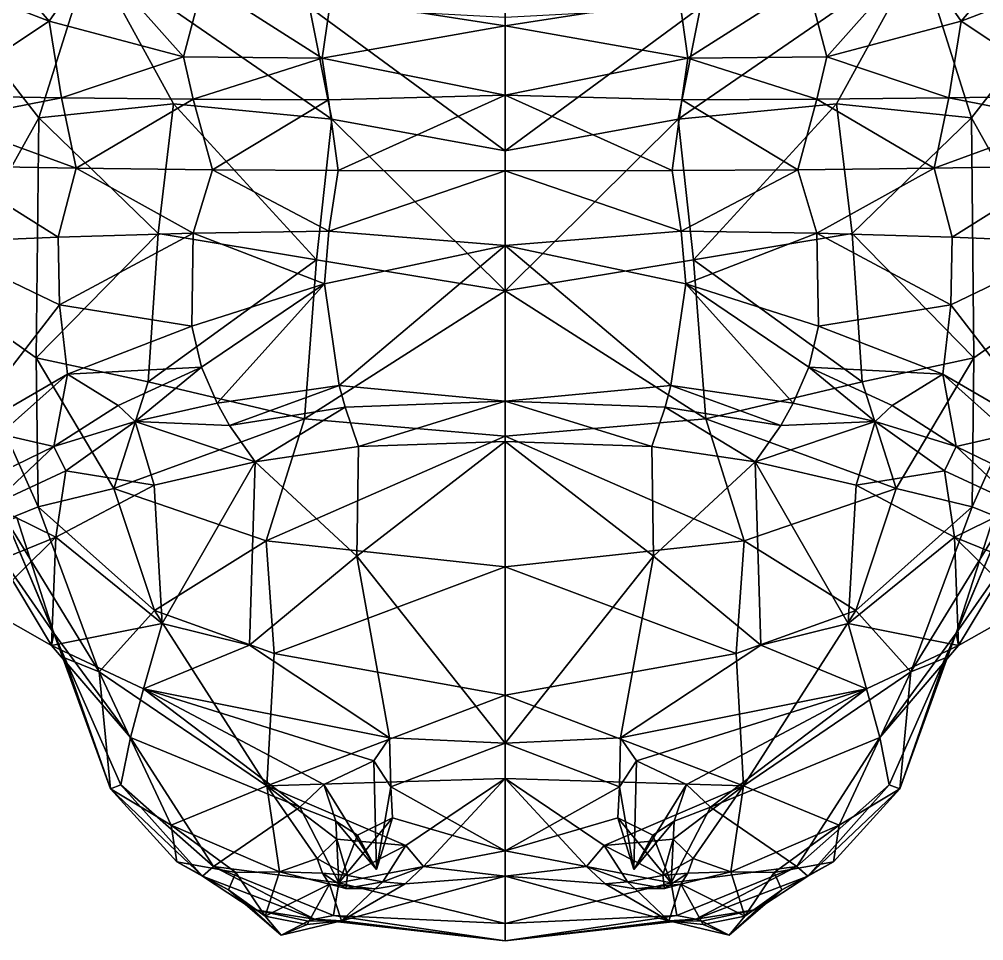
# Model space of a CAD drawing. Extents: x -0.031 to 0.031, y -0.0305 to 0.0341.
# Drawn here: x -0.000873 to 0.00086, y 0.000016 to 0.001673 of the extents above; entities that cross this region are included whole.
import ezdxf

# ---------------------------------------------------------------- set-up
doc = ezdxf.new("R2010")
doc.units = 0
doc.layers.add('CELSPDER$LWO', color=1, linetype='CONTINUOUS')

msp = doc.modelspace()

# ---------------------------------------------------------------- linework, layer by layer
at = {"layer": 'CELSPDER$LWO'}
for points in [[(-0.0003132, 0.0017107, 0.0088299), (0, 0.0018764, 0.0089134), (0, 0.0016616, 0.0088446)], [(0, 0.0018764, 0.0089134), (0.0003132, 0.0017107, 0.0088299), (0, 0.0016616, 0.0088446)], [(-0.0008192, 0.0016699, 0.0089541), (-0.0010428, 0.0017562, 0.0089907), (-0.0009388, 0.00181, 0.0087896)], [(-0.0009388, 0.00181, 0.0087896), (-0.0007384, 0.0017869, 0.0087965), (-0.0008192, 0.0016699, 0.0089541)], [(0.0007384, 0.0017869, 0.0087965), (0.0009388, 0.00181, 0.0087896), (0.0008192, 0.0016699, 0.0089541)], [(0.0010428, 0.0017562, 0.0089907), (0.0008192, 0.0016699, 0.0089541), (0.0009388, 0.00181, 0.0087896)], [(-0.0008378, 0.0014962, 0.0100634), (-0.0007443, 0.0017929, 0.0101398), (-0.0009844, 0.0016843, 0.0099432)], [(-0.0008378, 0.0014962, 0.0100634), (-0.0005956, 0.0015214, 0.0101616), (-0.0007443, 0.0017929, 0.0101398)], [(-0.0008192, 0.0016699, 0.0089541), (-0.0007384, 0.0017869, 0.0087965), (-0.0005781, 0.0016057, 0.0089268)], [(-0.0003513, 0.001695, 0.0102506), (-0.0007443, 0.0017929, 0.0101398), (-0.0003111, 0.0014939, 0.0102692)], [(-0.0005956, 0.0015214, 0.0101616), (-0.0003111, 0.0014939, 0.0102692), (-0.0007443, 0.0017929, 0.0101398)], [(-0.0007384, 0.0017869, 0.0087965), (-0.0005426, 0.0017398, 0.0088177), (-0.0005781, 0.0016057, 0.0089268)], [(0.0007443, 0.0017929, 0.0101398), (0.0003513, 0.001695, 0.0102506), (0.0003111, 0.0014939, 0.0102692)], [(0.0003111, 0.0014939, 0.0102692), (0.0005956, 0.0015214, 0.0101616), (0.0007443, 0.0017929, 0.0101398)], [(0.0005426, 0.0017398, 0.0088177), (0.0007384, 0.0017869, 0.0087965), (0.0005781, 0.0016057, 0.0089268)], [(0.0007384, 0.0017869, 0.0087965), (0.0008192, 0.0016699, 0.0089541), (0.0005781, 0.0016057, 0.0089268)], [(0.0005956, 0.0015214, 0.0101616), (0.0008378, 0.0014962, 0.0100634), (0.0007443, 0.0017929, 0.0101398)], [(0.0007443, 0.0017929, 0.0101398), (0.0008378, 0.0014962, 0.0100634), (0.0009844, 0.0016843, 0.0099432)], [(-0.0008192, 0.0016699, 0.0089541), (-0.0010218, 0.0015355, 0.0089906), (-0.0010428, 0.0017562, 0.0089907)], [(0.0010218, 0.0015355, 0.0089906), (0.0008192, 0.0016699, 0.0089541), (0.0010428, 0.0017562, 0.0089907)], [(-0.0003285, 0.0016033, 0.0088952), (-0.0005781, 0.0016057, 0.0089268), (-0.0005426, 0.0017398, 0.0088177)], [(-0.0005426, 0.0017398, 0.0088177), (-0.0003132, 0.0017107, 0.0088299), (-0.0003285, 0.0016033, 0.0088952)], [(0.0003132, 0.0017107, 0.0088299), (0.0005426, 0.0017398, 0.0088177), (0.0003285, 0.0016033, 0.0088952)], [(0.0005781, 0.0016057, 0.0089268), (0.0003285, 0.0016033, 0.0088952), (0.0005426, 0.0017398, 0.0088177)], [(-0.0003285, 0.0016033, 0.0088952), (-0.0003132, 0.0017107, 0.0088299), (0, 0.0016616, 0.0088446)], [(0.0003132, 0.0017107, 0.0088299), (0.0003285, 0.0016033, 0.0088952), (0, 0.0016616, 0.0088446)], [(-0.0009844, 0.0016843, 0.0099432), (-0.0010122, 0.0011836, 0.0098565), (-0.0008378, 0.0014962, 0.0100634)], [(0, 0.0016766, 0.010345), (-0.0003513, 0.001695, 0.0102506), (0, 0.0014365, 0.0103796)], [(-0.0003111, 0.0014939, 0.0102692), (0, 0.0014365, 0.0103796), (-0.0003513, 0.001695, 0.0102506)], [(0.0003513, 0.001695, 0.0102506), (0, 0.0016766, 0.010345), (0, 0.0014365, 0.0103796)], [(0, 0.0014365, 0.0103796), (0.0003111, 0.0014939, 0.0102692), (0.0003513, 0.001695, 0.0102506)], [(0.0010122, 0.0011836, 0.0098565), (0.0009844, 0.0016843, 0.0099432), (0.0008378, 0.0014962, 0.0100634)], [(-0.0007971, 0.001532, 0.008954), (-0.0010218, 0.0015355, 0.0089906), (-0.0008192, 0.0016699, 0.0089541)], [(-0.0005781, 0.0016057, 0.0089268), (-0.0007971, 0.001532, 0.008954), (-0.0008192, 0.0016699, 0.0089541)], [(0.0007971, 0.001532, 0.008954), (0.0005781, 0.0016057, 0.0089268), (0.0008192, 0.0016699, 0.0089541)], [(0.0010218, 0.0015355, 0.0089906), (0.0007971, 0.001532, 0.008954), (0.0008192, 0.0016699, 0.0089541)], [(0, 0.0015367, 0.0089114), (-0.0003285, 0.0016033, 0.0088952), (0, 0.0016616, 0.0088446)], [(0.0003285, 0.0016033, 0.0088952), (0, 0.0015367, 0.0089114), (0, 0.0016616, 0.0088446)], [(-0.0007971, 0.001532, 0.008954), (-0.0005781, 0.0016057, 0.0089268), (-0.0005603, 0.0015294, 0.0089268)], [(-0.0005603, 0.0015294, 0.0089268), (-0.0005781, 0.0016057, 0.0089268), (-0.0003285, 0.0016033, 0.0088952)], [(-0.0003173, 0.0015282, 0.0089133), (-0.0005603, 0.0015294, 0.0089268), (-0.0003285, 0.0016033, 0.0088952)], [(-0.0003173, 0.0015282, 0.0089133), (-0.0003285, 0.0016033, 0.0088952), (0, 0.0015367, 0.0089114)], [(0.0003285, 0.0016033, 0.0088952), (0.0003173, 0.0015282, 0.0089133), (0, 0.0015367, 0.0089114)], [(0.0005603, 0.0015294, 0.0089268), (0.0003173, 0.0015282, 0.0089133), (0.0003285, 0.0016033, 0.0088952)], [(0.0005781, 0.0016057, 0.0089268), (0.0005603, 0.0015294, 0.0089268), (0.0003285, 0.0016033, 0.0088952)], [(0.0005781, 0.0016057, 0.0089268), (0.0007971, 0.001532, 0.008954), (0.0005603, 0.0015294, 0.0089268)], [(-0.0010218, 0.0015355, 0.0089906), (-0.0007971, 0.001532, 0.008954), (-0.0010053, 0.0014911, 0.0088375)], [(-0.000771, 0.0014057, 0.0087803), (-0.0010053, 0.0014911, 0.0088375), (-0.0007971, 0.001532, 0.008954)], [(-0.0005603, 0.0015294, 0.0089268), (-0.000771, 0.0014057, 0.0087803), (-0.0007971, 0.001532, 0.008954)], [(-0.0005259, 0.0014027, 0.0088036), (-0.000771, 0.0014057, 0.0087803), (-0.0005603, 0.0015294, 0.0089268)], [(-0.0005259, 0.0014027, 0.0088036), (-0.0005603, 0.0015294, 0.0089268), (-0.0003173, 0.0015282, 0.0089133)], [(-0.0002999, 0.0014014, 0.0088142), (-0.0005259, 0.0014027, 0.0088036), (-0.0003173, 0.0015282, 0.0089133)], [(-0.0003173, 0.0015282, 0.0089133), (0, 0.0015367, 0.0089114), (-0.0002999, 0.0014014, 0.0088142)], [(-0.0002999, 0.0014014, 0.0088142), (0, 0.0015367, 0.0089114), (0, 0.0014009, 0.0088177)], [(0, 0.0015367, 0.0089114), (0.0002999, 0.0014014, 0.0088142), (0, 0.0014009, 0.0088177)], [(0, 0.0015367, 0.0089114), (0.0003173, 0.0015282, 0.0089133), (0.0002999, 0.0014014, 0.0088142)], [(0.0005259, 0.0014027, 0.0088036), (0.0002999, 0.0014014, 0.0088142), (0.0003173, 0.0015282, 0.0089133)], [(0.0005603, 0.0015294, 0.0089268), (0.0005259, 0.0014027, 0.0088036), (0.0003173, 0.0015282, 0.0089133)], [(0.000771, 0.0014057, 0.0087803), (0.0005259, 0.0014027, 0.0088036), (0.0005603, 0.0015294, 0.0089268)], [(0.000771, 0.0014057, 0.0087803), (0.0005603, 0.0015294, 0.0089268), (0.0007971, 0.001532, 0.008954)], [(0.0010053, 0.0014911, 0.0088375), (0.000771, 0.0014057, 0.0087803), (0.0007971, 0.001532, 0.008954)], [(0.0007971, 0.001532, 0.008954), (0.0010218, 0.0015355, 0.0089906), (0.0010053, 0.0014911, 0.0088375)], [(-0.0008378, 0.0014962, 0.0100634), (-0.0006235, 0.0012882, 0.0101726), (-0.0005956, 0.0015214, 0.0101616)], [(-0.0006235, 0.0012882, 0.0101726), (-0.0003387, 0.0012408, 0.0102884), (-0.0005956, 0.0015214, 0.0101616)], [(-0.0003111, 0.0014939, 0.0102692), (-0.0005956, 0.0015214, 0.0101616), (-0.0003387, 0.0012408, 0.0102884)], [(0.0005956, 0.0015214, 0.0101616), (0.0003111, 0.0014939, 0.0102692), (0.0003387, 0.0012408, 0.0102884)], [(0.0003387, 0.0012408, 0.0102884), (0.0006235, 0.0012882, 0.0101726), (0.0005956, 0.0015214, 0.0101616)], [(0.0006235, 0.0012882, 0.0101726), (0.0008378, 0.0014962, 0.0100634), (0.0005956, 0.0015214, 0.0101616)], [(-0.0010122, 0.0011836, 0.0098565), (-0.0008424, 0.0010646, 0.0100691), (-0.0008378, 0.0014962, 0.0100634)], [(-0.0010053, 0.0014911, 0.0088375), (-0.000771, 0.0014057, 0.0087803), (-0.0010072, 0.0014097, 0.0087487)], [(-0.0008378, 0.0014962, 0.0100634), (-0.0008424, 0.0010646, 0.0100691), (-0.0006235, 0.0012882, 0.0101726)], [(-0.0003387, 0.0012408, 0.0102884), (0, 0.001185, 0.010387), (-0.0003111, 0.0014939, 0.0102692)], [(0, 0.0014365, 0.0103796), (-0.0003111, 0.0014939, 0.0102692), (0, 0.001185, 0.010387)], [(0.0003111, 0.0014939, 0.0102692), (0, 0.0014365, 0.0103796), (0, 0.001185, 0.010387)], [(0, 0.001185, 0.010387), (0.0003387, 0.0012408, 0.0102884), (0.0003111, 0.0014939, 0.0102692)], [(0.0008424, 0.0010646, 0.0100691), (0.0008378, 0.0014962, 0.0100634), (0.0006235, 0.0012882, 0.0101726)], [(0.000771, 0.0014057, 0.0087803), (0.0010053, 0.0014911, 0.0088375), (0.0010072, 0.0014097, 0.0087487)], [(0.0008424, 0.0010646, 0.0100691), (0.0010122, 0.0011836, 0.0098565), (0.0008378, 0.0014962, 0.0100634)], [(-0.000803, 0.0012814, 0.008954), (-0.0010339, 0.0012716, 0.0089906), (-0.0010072, 0.0014097, 0.0087487)], [(-0.000771, 0.0014057, 0.0087803), (-0.000803, 0.0012814, 0.008954), (-0.0010072, 0.0014097, 0.0087487)], [(-0.0005603, 0.0012887, 0.0089268), (-0.000803, 0.0012814, 0.008954), (-0.000771, 0.0014057, 0.0087803)], [(-0.0005259, 0.0014027, 0.0088036), (-0.0005603, 0.0012887, 0.0089268), (-0.000771, 0.0014057, 0.0087803)], [(0.0005603, 0.0012887, 0.0089268), (0.0005259, 0.0014027, 0.0088036), (0.000771, 0.0014057, 0.0087803)], [(0.000803, 0.0012814, 0.008954), (0.0005603, 0.0012887, 0.0089268), (0.000771, 0.0014057, 0.0087803)], [(0.000803, 0.0012814, 0.008954), (0.000771, 0.0014057, 0.0087803), (0.0010072, 0.0014097, 0.0087487)], [(0.0010339, 0.0012716, 0.0089906), (0.000803, 0.0012814, 0.008954), (0.0010072, 0.0014097, 0.0087487)], [(-0.0003166, 0.0012922, 0.0089136), (-0.0005603, 0.0012887, 0.0089268), (-0.0005259, 0.0014027, 0.0088036)], [(-0.0002999, 0.0014014, 0.0088142), (-0.0003166, 0.0012922, 0.0089136), (-0.0005259, 0.0014027, 0.0088036)], [(0, 0.0014009, 0.0088177), (-0.0003166, 0.0012922, 0.0089136), (-0.0002999, 0.0014014, 0.0088142)], [(0, 0.0012663, 0.0089171), (-0.0003166, 0.0012922, 0.0089136), (0, 0.0014009, 0.0088177)], [(0.0003166, 0.0012922, 0.0089136), (0, 0.0014009, 0.0088177), (0.0002999, 0.0014014, 0.0088142)], [(0.0003166, 0.0012922, 0.0089136), (0, 0.0012663, 0.0089171), (0, 0.0014009, 0.0088177)], [(0.0003166, 0.0012922, 0.0089136), (0.0002999, 0.0014014, 0.0088142), (0.0005259, 0.0014027, 0.0088036)], [(0.0005603, 0.0012887, 0.0089268), (0.0003166, 0.0012922, 0.0089136), (0.0005259, 0.0014027, 0.0088036)], [(-0.0008424, 0.0010646, 0.0100691), (-0.0006414, 0.0010213, 0.010194), (-0.0006235, 0.0012882, 0.0101726)], [(-0.0005603, 0.0012887, 0.0089268), (-0.0008007, 0.0011596, 0.0089699), (-0.000803, 0.0012814, 0.008954)], [(-0.0005632, 0.0011217, 0.0089268), (-0.0008007, 0.0011596, 0.0089699), (-0.0005603, 0.0012887, 0.0089268)], [(-0.0006235, 0.0012882, 0.0101726), (-0.0006414, 0.0010213, 0.010194), (-0.0003387, 0.0012408, 0.0102884)], [(-0.0003248, 0.0011975, 0.0089216), (-0.0005632, 0.0011217, 0.0089268), (-0.0005603, 0.0012887, 0.0089268)], [(-0.0003248, 0.0011975, 0.0089216), (-0.0005603, 0.0012887, 0.0089268), (-0.0003166, 0.0012922, 0.0089136)], [(0, 0.0012663, 0.0089171), (-0.0003248, 0.0011975, 0.0089216), (-0.0003166, 0.0012922, 0.0089136)], [(0.0003248, 0.0011975, 0.0089216), (0, 0.0012663, 0.0089171), (0.0003166, 0.0012922, 0.0089136)], [(0.0005603, 0.0012887, 0.0089268), (0.0003248, 0.0011975, 0.0089216), (0.0003166, 0.0012922, 0.0089136)], [(0.0005632, 0.0011217, 0.0089268), (0.0003248, 0.0011975, 0.0089216), (0.0005603, 0.0012887, 0.0089268)], [(0.0006414, 0.0010213, 0.010194), (0.0006235, 0.0012882, 0.0101726), (0.0003387, 0.0012408, 0.0102884)], [(0.0008007, 0.0011596, 0.0089699), (0.0005603, 0.0012887, 0.0089268), (0.000803, 0.0012814, 0.008954)], [(0.0008007, 0.0011596, 0.0089699), (0.0005632, 0.0011217, 0.0089268), (0.0005603, 0.0012887, 0.0089268)], [(0.0006414, 0.0010213, 0.010194), (0.0008424, 0.0010646, 0.0100691), (0.0006235, 0.0012882, 0.0101726)], [(-0.000803, 0.0012814, 0.008954), (-0.0008007, 0.0011596, 0.0089699), (-0.0010339, 0.0012716, 0.0089906)], [(-0.0010339, 0.0012716, 0.0089906), (-0.0008007, 0.0011596, 0.0089699), (-0.0009868, 0.0009189, 0.0089908)], [(-0.000298, 0.0010145, 0.0088317), (-0.0003248, 0.0011975, 0.0089216), (0, 0.0012663, 0.0089171)], [(0, 0.0009866, 0.008848), (-0.000298, 0.0010145, 0.0088317), (0, 0.0012663, 0.0089171)], [(0.000298, 0.0010145, 0.0088317), (0, 0.0009866, 0.008848), (0, 0.0012663, 0.0089171)], [(0.0003248, 0.0011975, 0.0089216), (0.000298, 0.0010145, 0.0088317), (0, 0.0012663, 0.0089171)], [(0.0008007, 0.0011596, 0.0089699), (0.000803, 0.0012814, 0.008954), (0.0010339, 0.0012716, 0.0089906)], [(0.0008007, 0.0011596, 0.0089699), (0.0010339, 0.0012716, 0.0089906), (0.0009868, 0.0009189, 0.0089908)], [(-0.0006414, 0.0010213, 0.010194), (-0.0003605, 0.0009548, 0.0102891), (-0.0003387, 0.0012408, 0.0102884)], [(-0.0003387, 0.0012408, 0.0102884), (-0.0003605, 0.0009548, 0.0102891), (0, 0.001185, 0.010387)], [(0.0003605, 0.0009548, 0.0102891), (0.0003387, 0.0012408, 0.0102884), (0, 0.001185, 0.010387)], [(0.0003605, 0.0009548, 0.0102891), (0.0006414, 0.0010213, 0.010194), (0.0003387, 0.0012408, 0.0102884)], [(-0.0005457, 0.0010476, 0.0088638), (-0.0005632, 0.0011217, 0.0089268), (-0.0003248, 0.0011975, 0.0089216)], [(-0.0005173, 0.000983, 0.0088177), (-0.0005457, 0.0010476, 0.0088638), (-0.0003248, 0.0011975, 0.0089216)], [(-0.000298, 0.0010145, 0.0088317), (-0.0005173, 0.000983, 0.0088177), (-0.0003248, 0.0011975, 0.0089216)], [(0.0005173, 0.000983, 0.0088177), (0.000298, 0.0010145, 0.0088317), (0.0003248, 0.0011975, 0.0089216)], [(0.0005457, 0.0010476, 0.0088638), (0.0005173, 0.000983, 0.0088177), (0.0003248, 0.0011975, 0.0089216)], [(0.0005632, 0.0011217, 0.0089268), (0.0005457, 0.0010476, 0.0088638), (0.0003248, 0.0011975, 0.0089216)], [(-0.0008424, 0.0010646, 0.0100691), (-0.0010122, 0.0011836, 0.0098565), (-0.000839, 0.0007967, 0.0099451)], [(-0.0010122, 0.0011836, 0.0098565), (-0.0008967, 0.000773, 0.0097004), (-0.000839, 0.0007967, 0.0099451)], [(-0.0003605, 0.0009548, 0.0102891), (0, 0.0009238, 0.0103455), (0, 0.001185, 0.010387)], [(0, 0.0009238, 0.0103455), (0.0003605, 0.0009548, 0.0102891), (0, 0.001185, 0.010387)], [(0.0010122, 0.0011836, 0.0098565), (0.0008424, 0.0010646, 0.0100691), (0.000839, 0.0007967, 0.0099451)], [(0.0008967, 0.000773, 0.0097004), (0.0010122, 0.0011836, 0.0098565), (0.000839, 0.0007967, 0.0099451)], [(-0.0009868, 0.0009189, 0.0089908), (-0.0008007, 0.0011596, 0.0089699), (-0.0007864, 0.0010349, 0.0089542)], [(-0.0007864, 0.0010349, 0.0089542), (-0.0008007, 0.0011596, 0.0089699), (-0.0005632, 0.0011217, 0.0089268)], [(0.0008007, 0.0011596, 0.0089699), (0.0007864, 0.0010349, 0.0089542), (0.0005632, 0.0011217, 0.0089268)], [(0.0008007, 0.0011596, 0.0089699), (0.0009868, 0.0009189, 0.0089908), (0.0007864, 0.0010349, 0.0089542)], [(-0.0005632, 0.0011217, 0.0089268), (-0.0005457, 0.0010476, 0.0088638), (-0.0007864, 0.0010349, 0.0089542)], [(0.0005457, 0.0010476, 0.0088638), (0.0005632, 0.0011217, 0.0089268), (0.0007864, 0.0010349, 0.0089542)], [(-0.0006414, 0.0010213, 0.010194), (-0.0008424, 0.0010646, 0.0100691), (-0.0007029, 0.0008298, 0.0101056)], [(-0.0008424, 0.0010646, 0.0100691), (-0.000839, 0.0007967, 0.0099451), (-0.0007029, 0.0008298, 0.0101056)], [(0.0008424, 0.0010646, 0.0100691), (0.0006414, 0.0010213, 0.010194), (0.0007029, 0.0008298, 0.0101056)], [(0.000839, 0.0007967, 0.0099451), (0.0008424, 0.0010646, 0.0100691), (0.0007029, 0.0008298, 0.0101056)], [(-0.0007864, 0.0010349, 0.0089542), (-0.0005457, 0.0010476, 0.0088638), (-0.0006955, 0.0009787, 0.0088138)], [(-0.0006955, 0.0009787, 0.0088138), (-0.0005457, 0.0010476, 0.0088638), (-0.0006647, 0.00095, 0.008797)], [(-0.0005457, 0.0010476, 0.0088638), (-0.0005173, 0.000983, 0.0088177), (-0.0006647, 0.00095, 0.008797)], [(0.0005173, 0.000983, 0.0088177), (0.0005457, 0.0010476, 0.0088638), (0.0006647, 0.00095, 0.008797)], [(0.0005457, 0.0010476, 0.0088638), (0.0007864, 0.0010349, 0.0089542), (0.0006955, 0.0009787, 0.0088138)], [(0.0005457, 0.0010476, 0.0088638), (0.0006955, 0.0009787, 0.0088138), (0.0006647, 0.00095, 0.008797)], [(-0.0009868, 0.0009189, 0.0089908), (-0.0007864, 0.0010349, 0.0089542), (-0.0009071, 0.0009271, 0.0088405)], [(-0.0007864, 0.0010349, 0.0089542), (-0.0008107, 0.0009049, 0.0087669), (-0.0009071, 0.0009271, 0.0088405)], [(-0.0006955, 0.0009787, 0.0088138), (-0.0008107, 0.0009049, 0.0087669), (-0.0007864, 0.0010349, 0.0089542)], [(0.0008107, 0.0009049, 0.0087669), (0.0006955, 0.0009787, 0.0088138), (0.0007864, 0.0010349, 0.0089542)], [(0.0007864, 0.0010349, 0.0089542), (0.0009868, 0.0009189, 0.0089908), (0.0009071, 0.0009271, 0.0088405)], [(0.0008107, 0.0009049, 0.0087669), (0.0007864, 0.0010349, 0.0089542), (0.0009071, 0.0009271, 0.0088405)], [(-0.0006414, 0.0010213, 0.010194), (-0.0007029, 0.0008298, 0.0101056), (-0.0003605, 0.0009548, 0.0102891)], [(-0.0005173, 0.000983, 0.0088177), (-0.000298, 0.0010145, 0.0088317), (-0.0004955, 0.0009429, 0.0088357)], [(-0.0002875, 0.0009757, 0.008845), (-0.0004955, 0.0009429, 0.0088357), (-0.000298, 0.0010145, 0.0088317)], [(-0.000298, 0.0010145, 0.0088317), (0, 0.0009866, 0.008848), (-0.0002875, 0.0009757, 0.008845)], [(0, 0.0009866, 0.008848), (0.000298, 0.0010145, 0.0088317), (0.0002875, 0.0009757, 0.008845)], [(0.0004955, 0.0009429, 0.0088357), (0.0002875, 0.0009757, 0.008845), (0.000298, 0.0010145, 0.0088317)], [(0.000298, 0.0010145, 0.0088317), (0.0005173, 0.000983, 0.0088177), (0.0004955, 0.0009429, 0.0088357)], [(0.0007029, 0.0008298, 0.0101056), (0.0006414, 0.0010213, 0.010194), (0.0003605, 0.0009548, 0.0102891)], [(-0.0006955, 0.0009787, 0.0088138), (-0.0006647, 0.00095, 0.008797), (-0.0008107, 0.0009049, 0.0087669)], [(-0.0005173, 0.000983, 0.0088177), (-0.0004955, 0.0009429, 0.0088357), (-0.0006647, 0.00095, 0.008797)], [(-0.0002875, 0.0009757, 0.008845), (-0.0004494, 0.0008775, 0.0089268), (-0.0004955, 0.0009429, 0.0088357)], [(-0.0002634, 0.0009049, 0.0089139), (-0.0004494, 0.0008775, 0.0089268), (-0.0002875, 0.0009757, 0.008845)], [(0, 0.0009866, 0.008848), (-0.0002634, 0.0009049, 0.0089139), (-0.0002875, 0.0009757, 0.008845)], [(0, 0.0009866, 0.008848), (0, 0.000914, 0.0089096), (-0.0002634, 0.0009049, 0.0089139)], [(0, 0.000914, 0.0089096), (0, 0.0009866, 0.008848), (0.0002634, 0.0009049, 0.0089139)], [(0.0002634, 0.0009049, 0.0089139), (0, 0.0009866, 0.008848), (0.0002875, 0.0009757, 0.008845)], [(0.0004494, 0.0008775, 0.0089268), (0.0002634, 0.0009049, 0.0089139), (0.0002875, 0.0009757, 0.008845)], [(0.0004494, 0.0008775, 0.0089268), (0.0002875, 0.0009757, 0.008845), (0.0004955, 0.0009429, 0.0088357)], [(0.0004955, 0.0009429, 0.0088357), (0.0005173, 0.000983, 0.0088177), (0.0006647, 0.00095, 0.008797)], [(0.0006647, 0.00095, 0.008797), (0.0006955, 0.0009787, 0.0088138), (0.0008107, 0.0009049, 0.0087669)], [(-0.0007029, 0.0008298, 0.0101056), (-0.0004294, 0.0007354, 0.0101871), (-0.0003605, 0.0009548, 0.0102891)], [(-0.0003605, 0.0009548, 0.0102891), (-0.0004294, 0.0007354, 0.0101871), (0, 0.0009238, 0.0103455)], [(0.0004294, 0.0007354, 0.0101871), (0.0003605, 0.0009548, 0.0102891), (0, 0.0009238, 0.0103455)], [(0.0004294, 0.0007354, 0.0101871), (0.0007029, 0.0008298, 0.0101056), (0.0003605, 0.0009548, 0.0102891)], [(-0.0007892, 0.0008611, 0.0087902), (-0.0008107, 0.0009049, 0.0087669), (-0.0006647, 0.00095, 0.008797)], [(-0.0006647, 0.00095, 0.008797), (-0.0006306, 0.0008358, 0.0089184), (-0.0007892, 0.0008611, 0.0087902)], [(-0.0006647, 0.00095, 0.008797), (-0.0004494, 0.0008775, 0.0089268), (-0.0006306, 0.0008358, 0.0089184)], [(-0.0004955, 0.0009429, 0.0088357), (-0.0004494, 0.0008775, 0.0089268), (-0.0006647, 0.00095, 0.008797)], [(0.0004494, 0.0008775, 0.0089268), (0.0006647, 0.00095, 0.008797), (0.0006306, 0.0008358, 0.0089184)], [(0.0004494, 0.0008775, 0.0089268), (0.0004955, 0.0009429, 0.0088357), (0.0006647, 0.00095, 0.008797)], [(0.0006306, 0.0008358, 0.0089184), (0.0006647, 0.00095, 0.008797), (0.0007892, 0.0008611, 0.0087902)], [(0.0008107, 0.0009049, 0.0087669), (0.0007892, 0.0008611, 0.0087902), (0.0006647, 0.00095, 0.008797)], [(-0.0009071, 0.0009271, 0.0088405), (-0.0008107, 0.0009049, 0.0087669), (-0.0009502, 0.0008376, 0.008735)], [(-0.0004294, 0.0007354, 0.0101871), (0, 0.0006886, 0.0102296), (0, 0.0009238, 0.0103455)], [(0, 0.0006886, 0.0102296), (0.0004294, 0.0007354, 0.0101871), (0, 0.0009238, 0.0103455)], [(0.0008107, 0.0009049, 0.0087669), (0.0009071, 0.0009271, 0.0088405), (0.0009502, 0.0008376, 0.008735)], [(-0.0009237, 0.0007992, 0.0087602), (-0.0009502, 0.0008376, 0.008735), (-0.0008107, 0.0009049, 0.0087669)], [(-0.0007892, 0.0008611, 0.0087902), (-0.0009237, 0.0007992, 0.0087602), (-0.0008107, 0.0009049, 0.0087669)], [(-0.0002634, 0.0009049, 0.0089139), (-0.0002665, 0.0007076, 0.0089231), (-0.0004494, 0.0008775, 0.0089268)], [(0, 0.000914, 0.0089096), (0, 0.0003717, 0.0090101), (-0.0002665, 0.0007076, 0.0089231)], [(0, 0.000914, 0.0089096), (-0.0002665, 0.0007076, 0.0089231), (-0.0002634, 0.0009049, 0.0089139)], [(0, 0.0003717, 0.0090101), (0, 0.000914, 0.0089096), (0.0002665, 0.0007076, 0.0089231)], [(0.0002665, 0.0007076, 0.0089231), (0, 0.000914, 0.0089096), (0.0002634, 0.0009049, 0.0089139)], [(0.0002665, 0.0007076, 0.0089231), (0.0002634, 0.0009049, 0.0089139), (0.0004494, 0.0008775, 0.0089268)], [(0.0009237, 0.0007992, 0.0087602), (0.0007892, 0.0008611, 0.0087902), (0.0008107, 0.0009049, 0.0087669)], [(0.0009502, 0.0008376, 0.008735), (0.0009237, 0.0007992, 0.0087602), (0.0008107, 0.0009049, 0.0087669)], [(-0.0004494, 0.0008775, 0.0089268), (-0.0006165, 0.000587, 0.0089714), (-0.0006306, 0.0008358, 0.0089184)], [(-0.0004592, 0.0005479, 0.0089608), (-0.0006165, 0.000587, 0.0089714), (-0.0004494, 0.0008775, 0.0089268)], [(-0.0002665, 0.0007076, 0.0089231), (-0.0004592, 0.0005479, 0.0089608), (-0.0004494, 0.0008775, 0.0089268)], [(0.0004592, 0.0005479, 0.0089608), (0.0002665, 0.0007076, 0.0089231), (0.0004494, 0.0008775, 0.0089268)], [(0.0006165, 0.000587, 0.0089714), (0.0004494, 0.0008775, 0.0089268), (0.0006306, 0.0008358, 0.0089184)], [(0.0006165, 0.000587, 0.0089714), (0.0004592, 0.0005479, 0.0089608), (0.0004494, 0.0008775, 0.0089268)], [(-0.0009237, 0.0007992, 0.0087602), (-0.0007892, 0.0008611, 0.0087902), (-0.0008075, 0.0007423, 0.0089906)], [(-0.0008075, 0.0007423, 0.0089906), (-0.0007892, 0.0008611, 0.0087902), (-0.0006306, 0.0008358, 0.0089184)], [(0.0007892, 0.0008611, 0.0087902), (0.0008075, 0.0007423, 0.0089906), (0.0006306, 0.0008358, 0.0089184)], [(0.0007892, 0.0008611, 0.0087902), (0.0009237, 0.0007992, 0.0087602), (0.0008075, 0.0007423, 0.0089906)], [(-0.0006306, 0.0008358, 0.0089184), (-0.0006165, 0.000587, 0.0089714), (-0.0008075, 0.0007423, 0.0089906)], [(0.0006165, 0.000587, 0.0089714), (0.0006306, 0.0008358, 0.0089184), (0.0008075, 0.0007423, 0.0089906)], [(-0.0007029, 0.0008298, 0.0101056), (-0.000839, 0.0007967, 0.0099451), (-0.0006301, 0.00061, 0.0100006)], [(-0.0007029, 0.0008298, 0.0101056), (-0.0006301, 0.00061, 0.0100006), (-0.0004294, 0.0007354, 0.0101871)], [(0.0006301, 0.00061, 0.0100006), (0.0007029, 0.0008298, 0.0101056), (0.0004294, 0.0007354, 0.0101871)], [(0.000839, 0.0007967, 0.0099451), (0.0007029, 0.0008298, 0.0101056), (0.0006301, 0.00061, 0.0100006)], [(-0.0009815, 0.0006716, 0.0089212), (-0.0009237, 0.0007992, 0.0087602), (-0.0008075, 0.0007423, 0.0089906)], [(0.0009237, 0.0007992, 0.0087602), (0.0009815, 0.0006716, 0.0089212), (0.0008075, 0.0007423, 0.0089906)], [(-0.000839, 0.0007967, 0.0099451), (-0.0008967, 0.000773, 0.0097004), (-0.0007292, 0.0005, 0.0098188)], [(-0.000839, 0.0007967, 0.0099451), (-0.0007292, 0.0005, 0.0098188), (-0.0006301, 0.00061, 0.0100006)], [(0.0007292, 0.0005, 0.0098188), (0.000839, 0.0007967, 0.0099451), (0.0006301, 0.00061, 0.0100006)], [(0.0008967, 0.000773, 0.0097004), (0.000839, 0.0007967, 0.0099451), (0.0007292, 0.0005, 0.0098188)], [(-0.0008106, 0.0005695, 0.0093344), (-0.0008775, 0.0007776, 0.0094527), (-0.0009405, 0.0007558, 0.0092561)], [(-0.0008106, 0.0005695, 0.0093344), (-0.0008967, 0.000773, 0.0097004), (-0.0008775, 0.0007776, 0.0094527)], [(-0.0008967, 0.000773, 0.0097004), (-0.0007915, 0.0005249, 0.0095825), (-0.0007292, 0.0005, 0.0098188)], [(-0.0007915, 0.0005249, 0.0095825), (-0.0008967, 0.000773, 0.0097004), (-0.0008106, 0.0005695, 0.0093344)], [(0.0007915, 0.0005249, 0.0095825), (0.0008967, 0.000773, 0.0097004), (0.0007292, 0.0005, 0.0098188)], [(0.0008967, 0.000773, 0.0097004), (0.0007915, 0.0005249, 0.0095825), (0.0008106, 0.0005695, 0.0093344)], [(0.0008967, 0.000773, 0.0097004), (0.0008106, 0.0005695, 0.0093344), (0.0008775, 0.0007776, 0.0094527)], [(0.0008775, 0.0007776, 0.0094527), (0.0008106, 0.0005695, 0.0093344), (0.0009405, 0.0007558, 0.0092561)], [(-0.0009405, 0.0007558, 0.0092561), (-0.0009356, 0.0006156, 0.0090338), (-0.0008148, 0.0005472, 0.0090271)], [(-0.0008148, 0.0005472, 0.0090271), (-0.0008106, 0.0005695, 0.0093344), (-0.0009405, 0.0007558, 0.0092561)], [(0.0008106, 0.0005695, 0.0093344), (0.0008148, 0.0005472, 0.0090271), (0.0009405, 0.0007558, 0.0092561)], [(0.0009356, 0.0006156, 0.0090338), (0.0009405, 0.0007558, 0.0092561), (0.0008148, 0.0005472, 0.0090271)], [(-0.0009356, 0.0006156, 0.0090338), (-0.0009815, 0.0006716, 0.0089212), (-0.0008075, 0.0007423, 0.0089906)], [(-0.0009356, 0.0006156, 0.0090338), (-0.0008075, 0.0007423, 0.0089906), (-0.0008148, 0.0005472, 0.0090271)], [(-0.0006165, 0.000587, 0.0089714), (-0.0008148, 0.0005472, 0.0090271), (-0.0008075, 0.0007423, 0.0089906)], [(-0.0006301, 0.00061, 0.0100006), (-0.0004152, 0.0005327, 0.0100762), (-0.0004294, 0.0007354, 0.0101871)], [(-0.0004294, 0.0007354, 0.0101871), (-0.0004152, 0.0005327, 0.0100762), (0, 0.0006886, 0.0102296)], [(0.0004152, 0.0005327, 0.0100762), (0.0004294, 0.0007354, 0.0101871), (0, 0.0006886, 0.0102296)], [(0.0004152, 0.0005327, 0.0100762), (0.0006301, 0.00061, 0.0100006), (0.0004294, 0.0007354, 0.0101871)], [(0.0008148, 0.0005472, 0.0090271), (0.0006165, 0.000587, 0.0089714), (0.0008075, 0.0007423, 0.0089906)], [(0.0008075, 0.0007423, 0.0089906), (0.0009356, 0.0006156, 0.0090338), (0.0008148, 0.0005472, 0.0090271)], [(0.0009815, 0.0006716, 0.0089212), (0.0009356, 0.0006156, 0.0090338), (0.0008075, 0.0007423, 0.0089906)], [(-0.0002665, 0.0007076, 0.0089231), (-0.0002076, 0.0003814, 0.0090111), (-0.0004592, 0.0005479, 0.0089608)], [(0, 0.0003717, 0.0090101), (-0.0002076, 0.0003814, 0.0090111), (-0.0002665, 0.0007076, 0.0089231)], [(0.0002076, 0.0003814, 0.0090111), (0, 0.0003717, 0.0090101), (0.0002665, 0.0007076, 0.0089231)], [(0.0002076, 0.0003814, 0.0090111), (0.0002665, 0.0007076, 0.0089231), (0.0004592, 0.0005479, 0.0089608)], [(-0.0004152, 0.0005327, 0.0100762), (0, 0.0004582, 0.010115), (0, 0.0006886, 0.0102296)], [(0, 0.0004582, 0.010115), (0.0004152, 0.0005327, 0.0100762), (0, 0.0006886, 0.0102296)], [(-0.0004284, 0.0002949, 0.0099894), (-0.0006301, 0.00061, 0.0100006), (-0.0007292, 0.0005, 0.0098188)], [(-0.0004152, 0.0005327, 0.0100762), (-0.0006301, 0.00061, 0.0100006), (-0.0004284, 0.0002949, 0.0099894)], [(0.0006301, 0.00061, 0.0100006), (0.0004152, 0.0005327, 0.0100762), (0.0004284, 0.0002949, 0.0099894)], [(0.0006301, 0.00061, 0.0100006), (0.0004284, 0.0002949, 0.0099894), (0.0007292, 0.0005, 0.0098188)], [(-0.0006495, 0.0004691, 0.0090196), (-0.0008148, 0.0005472, 0.0090271), (-0.0006165, 0.000587, 0.0089714)], [(-0.0006495, 0.0004691, 0.0090196), (-0.0006165, 0.000587, 0.0089714), (-0.0004592, 0.0005479, 0.0089608)], [(0.0006165, 0.000587, 0.0089714), (0.0006495, 0.0004691, 0.0090196), (0.0004592, 0.0005479, 0.0089608)], [(0.0008148, 0.0005472, 0.0090271), (0.0006495, 0.0004691, 0.0090196), (0.0006165, 0.000587, 0.0089714)], [(-0.0008148, 0.0005472, 0.0090271), (-0.0006731, 0.0003816, 0.0091778), (-0.0008106, 0.0005695, 0.0093344)], [(-0.0007093, 0.0002897, 0.0096464), (-0.0007915, 0.0005249, 0.0095825), (-0.0008106, 0.0005695, 0.0093344)], [(-0.0008106, 0.0005695, 0.0093344), (-0.0006731, 0.0003816, 0.0091778), (-0.0006903, 0.0002968, 0.0094661)], [(-0.0007093, 0.0002897, 0.0096464), (-0.0008106, 0.0005695, 0.0093344), (-0.0006903, 0.0002968, 0.0094661)], [(0.0006731, 0.0003816, 0.0091778), (0.0008106, 0.0005695, 0.0093344), (0.0006903, 0.0002968, 0.0094661)], [(0.0006731, 0.0003816, 0.0091778), (0.0008148, 0.0005472, 0.0090271), (0.0008106, 0.0005695, 0.0093344)], [(0.0008106, 0.0005695, 0.0093344), (0.0007093, 0.0002897, 0.0096464), (0.0006903, 0.0002968, 0.0094661)], [(0.0007915, 0.0005249, 0.0095825), (0.0007093, 0.0002897, 0.0096464), (0.0008106, 0.0005695, 0.0093344)], [(-0.0006495, 0.0004691, 0.0090196), (-0.0006731, 0.0003816, 0.0091778), (-0.0008148, 0.0005472, 0.0090271)], [(-0.0004592, 0.0005479, 0.0089608), (-0.0002076, 0.0003814, 0.0090111), (-0.0006495, 0.0004691, 0.0090196)], [(0.0002076, 0.0003814, 0.0090111), (0.0004592, 0.0005479, 0.0089608), (0.0006495, 0.0004691, 0.0090196)], [(0.0006731, 0.0003816, 0.0091778), (0.0006495, 0.0004691, 0.0090196), (0.0008148, 0.0005472, 0.0090271)], [(-0.0007915, 0.0005249, 0.0095825), (-0.0007093, 0.0002897, 0.0096464), (-0.0007292, 0.0005, 0.0098188)], [(0, 0.0004582, 0.010115), (-0.0004152, 0.0005327, 0.0100762), (-0.0004284, 0.0002949, 0.0099894)], [(0.0004152, 0.0005327, 0.0100762), (0, 0.0004582, 0.010115), (0.0004284, 0.0002949, 0.0099894)], [(0.0007093, 0.0002897, 0.0096464), (0.0007915, 0.0005249, 0.0095825), (0.0007292, 0.0005, 0.0098188)], [(-0.0007292, 0.0005, 0.0098188), (-0.0007093, 0.0002897, 0.0096464), (-0.0006001, 0.000224, 0.0098381)], [(-0.0006001, 0.000224, 0.0098381), (-0.0004284, 0.0002949, 0.0099894), (-0.0007292, 0.0005, 0.0098188)], [(0.0004284, 0.0002949, 0.0099894), (0.0006001, 0.000224, 0.0098381), (0.0007292, 0.0005, 0.0098188)], [(0.0007093, 0.0002897, 0.0096464), (0.0007292, 0.0005, 0.0098188), (0.0006001, 0.000224, 0.0098381)], [(-0.0003689, 0.0002567, 0.0091541), (-0.0006731, 0.0003816, 0.0091778), (-0.0006495, 0.0004691, 0.0090196)], [(-0.0006495, 0.0004691, 0.0090196), (-0.0003259, 0.0002972, 0.009092), (-0.0003689, 0.0002567, 0.0091541)], [(-0.0002359, 0.0003397, 0.0090434), (-0.0003259, 0.0002972, 0.009092), (-0.0006495, 0.0004691, 0.0090196)], [(-0.0002076, 0.0003814, 0.0090111), (-0.0002359, 0.0003397, 0.0090434), (-0.0006495, 0.0004691, 0.0090196)], [(0.0002359, 0.0003397, 0.0090434), (0.0002076, 0.0003814, 0.0090111), (0.0006495, 0.0004691, 0.0090196)], [(0.0003259, 0.0002972, 0.009092), (0.0002359, 0.0003397, 0.0090434), (0.0006495, 0.0004691, 0.0090196)], [(0.0003259, 0.0002972, 0.009092), (0.0006495, 0.0004691, 0.0090196), (0.0003689, 0.0002567, 0.0091541)], [(0.0006731, 0.0003816, 0.0091778), (0.0003689, 0.0002567, 0.0091541), (0.0006495, 0.0004691, 0.0090196)], [(0, 0.0003083, 0.0100483), (0, 0.0004582, 0.010115), (-0.0004284, 0.0002949, 0.0099894)], [(0, 0.0004582, 0.010115), (0, 0.0003083, 0.0100483), (0.0004284, 0.0002949, 0.0099894)], [(-0.0006903, 0.0002968, 0.0094661), (-0.0006731, 0.0003816, 0.0091778), (-0.000524, 0.00015, 0.0093574)], [(-0.000524, 0.00015, 0.0093574), (-0.0006731, 0.0003816, 0.0091778), (-0.0003689, 0.0002567, 0.0091541)], [(-0.0002359, 0.0003397, 0.0090434), (-0.0002076, 0.0003814, 0.0090111), (-0.0002055, 0.0002928, 0.009068)], [(0, 0.0003717, 0.0090101), (-0.0002055, 0.0002928, 0.009068), (-0.0002076, 0.0003814, 0.0090111)], [(0.0002055, 0.0002928, 0.009068), (0, 0.0003717, 0.0090101), (0.0002076, 0.0003814, 0.0090111)], [(0.0002076, 0.0003814, 0.0090111), (0.0002359, 0.0003397, 0.0090434), (0.0002055, 0.0002928, 0.009068)], [(0.0006731, 0.0003816, 0.0091778), (0.000524, 0.00015, 0.0093574), (0.0003689, 0.0002567, 0.0091541)], [(0.0006731, 0.0003816, 0.0091778), (0.0006903, 0.0002968, 0.0094661), (0.000524, 0.00015, 0.0093574)], [(0, 0.0001782, 0.0091399), (-0.0002055, 0.0002928, 0.009068), (0, 0.0003717, 0.0090101)], [(0.0002055, 0.0002928, 0.009068), (0, 0.0001782, 0.0091399), (0, 0.0003717, 0.0090101)], [(-0.0003259, 0.0002972, 0.009092), (-0.0002359, 0.0003397, 0.0090434), (-0.0002314, 0.0001447, 0.0090099)], [(-0.0002359, 0.0003397, 0.0090434), (-0.0002055, 0.0002928, 0.009068), (-0.0002314, 0.0001447, 0.0090099)], [(0.0002055, 0.0002928, 0.009068), (0.0002359, 0.0003397, 0.0090434), (0.0002314, 0.0001447, 0.0090099)], [(0.0002359, 0.0003397, 0.0090434), (0.0003259, 0.0002972, 0.009092), (0.0002314, 0.0001447, 0.0090099)], [(-0.0006903, 0.0002968, 0.0094661), (-0.000544, 0.0001323, 0.0095649), (-0.0007093, 0.0002897, 0.0096464)], [(-0.000544, 0.0001323, 0.0095649), (-0.0006903, 0.0002968, 0.0094661), (-0.000524, 0.00015, 0.0093574)], [(-0.0006001, 0.000224, 0.0098381), (-0.0004054, 0.0001405, 0.0098792), (-0.0004284, 0.0002949, 0.0099894)], [(-0.0004284, 0.0002949, 0.0099894), (-0.0001782, 0.0001877, 0.0100151), (0, 0.0003083, 0.0100483)], [(-0.0003021, 0.0001991, 0.0100085), (-0.0004284, 0.0002949, 0.0099894), (-0.000338, 0.0001641, 0.0099552)], [(-0.0004284, 0.0002949, 0.0099894), (-0.0004054, 0.0001405, 0.0098792), (-0.000338, 0.0001641, 0.0099552)], [(-0.0003021, 0.0001991, 0.0100085), (-0.0001782, 0.0001877, 0.0100151), (-0.0004284, 0.0002949, 0.0099894)], [(-0.000304, 0.0002314, 0.0091495), (-0.0003689, 0.0002567, 0.0091541), (-0.0003259, 0.0002972, 0.009092)], [(-0.000304, 0.0002314, 0.0091495), (-0.0003259, 0.0002972, 0.009092), (-0.0002314, 0.0001447, 0.0090099)], [(-0.0001465, 0.00015, 0.0099546), (0, 0.0003083, 0.0100483), (-0.0001782, 0.0001877, 0.0100151)], [(0, 0.0003083, 0.0100483), (-0.0001465, 0.00015, 0.0099546), (0, 0.0001325, 0.0098654)], [(0, 0.0003083, 0.0100483), (0.0001465, 0.00015, 0.0099546), (0.0001782, 0.0001877, 0.0100151)], [(0.0001465, 0.00015, 0.0099546), (0, 0.0003083, 0.0100483), (0, 0.0001325, 0.0098654)], [(0.0001782, 0.0001877, 0.0100151), (0.0004284, 0.0002949, 0.0099894), (0, 0.0003083, 0.0100483)], [(0.0001782, 0.0001877, 0.0100151), (0.0003021, 0.0001991, 0.0100085), (0.0004284, 0.0002949, 0.0099894)], [(0.0003259, 0.0002972, 0.009092), (0.000304, 0.0002314, 0.0091495), (0.0002314, 0.0001447, 0.0090099)], [(0.0004284, 0.0002949, 0.0099894), (0.0003021, 0.0001991, 0.0100085), (0.000338, 0.0001641, 0.0099552)], [(0.0003689, 0.0002567, 0.0091541), (0.000304, 0.0002314, 0.0091495), (0.0003259, 0.0002972, 0.009092)], [(0.0004054, 0.0001405, 0.0098792), (0.0004284, 0.0002949, 0.0099894), (0.000338, 0.0001641, 0.0099552)], [(0.0004054, 0.0001405, 0.0098792), (0.0006001, 0.000224, 0.0098381), (0.0004284, 0.0002949, 0.0099894)], [(0.0006903, 0.0002968, 0.0094661), (0.000544, 0.0001323, 0.0095649), (0.000524, 0.00015, 0.0093574)], [(0.000544, 0.0001323, 0.0095649), (0.0006903, 0.0002968, 0.0094661), (0.0007093, 0.0002897, 0.0096464)], [(-0.0007093, 0.0002897, 0.0096464), (-0.0005901, 0.0001582, 0.0097188), (-0.0006001, 0.000224, 0.0098381)], [(-0.0005901, 0.0001582, 0.0097188), (-0.0007093, 0.0002897, 0.0096464), (-0.000544, 0.0001323, 0.0095649)], [(-0.0002055, 0.0002928, 0.009068), (-0.0002025, 0.0002375, 0.0091108), (-0.0002314, 0.0001447, 0.0090099)], [(-0.0002025, 0.0002375, 0.0091108), (-0.0002055, 0.0002928, 0.009068), (0, 0.0001782, 0.0091399)], [(0.0002055, 0.0002928, 0.009068), (0.0002025, 0.0002375, 0.0091108), (0, 0.0001782, 0.0091399)], [(0.0002025, 0.0002375, 0.0091108), (0.0002055, 0.0002928, 0.009068), (0.0002314, 0.0001447, 0.0090099)], [(0.0007093, 0.0002897, 0.0096464), (0.0005901, 0.0001582, 0.0097188), (0.000544, 0.0001323, 0.0095649)], [(0.0005901, 0.0001582, 0.0097188), (0.0007093, 0.0002897, 0.0096464), (0.0006001, 0.000224, 0.0098381)], [(-0.000524, 0.00015, 0.0093574), (-0.0003689, 0.0002567, 0.0091541), (-0.0002986, 0.0001205, 0.0092316)], [(-0.0003689, 0.0002567, 0.0091541), (-0.000304, 0.0002314, 0.0091495), (-0.0002986, 0.0001205, 0.0092316)], [(0.0003689, 0.0002567, 0.0091541), (0.000524, 0.00015, 0.0093574), (0.0002986, 0.0001205, 0.0092316)], [(0.000304, 0.0002314, 0.0091495), (0.0003689, 0.0002567, 0.0091541), (0.0002986, 0.0001205, 0.0092316)], [(-0.0002651, 0.0002059, 0.0091582), (-0.000304, 0.0002314, 0.0091495), (-0.0002314, 0.0001447, 0.0090099)], [(-0.0002651, 0.0002059, 0.0091582), (-0.0002986, 0.0001205, 0.0092316), (-0.000304, 0.0002314, 0.0091495)], [(-0.0002025, 0.0002375, 0.0091108), (0, 0.0001782, 0.0091399), (-0.0002986, 0.0001205, 0.0092316)], [(-0.0002025, 0.0002375, 0.0091108), (-0.0002986, 0.0001205, 0.0092316), (-0.0002651, 0.0002059, 0.0091582)], [(-0.0002025, 0.0002375, 0.0091108), (-0.0002651, 0.0002059, 0.0091582), (-0.0002314, 0.0001447, 0.0090099)], [(0, 0.0001782, 0.0091399), (0.0002025, 0.0002375, 0.0091108), (0.0002986, 0.0001205, 0.0092316)], [(0.0002651, 0.0002059, 0.0091582), (0.0002025, 0.0002375, 0.0091108), (0.0002314, 0.0001447, 0.0090099)], [(0.0002986, 0.0001205, 0.0092316), (0.0002025, 0.0002375, 0.0091108), (0.0002651, 0.0002059, 0.0091582)], [(0.000304, 0.0002314, 0.0091495), (0.0002651, 0.0002059, 0.0091582), (0.0002314, 0.0001447, 0.0090099)], [(0.0002986, 0.0001205, 0.0092316), (0.0002651, 0.0002059, 0.0091582), (0.000304, 0.0002314, 0.0091495)], [(-0.0005901, 0.0001582, 0.0097188), (-0.0004836, 0.000139, 0.0098353), (-0.0006001, 0.000224, 0.0098381)], [(-0.0004836, 0.000139, 0.0098353), (-0.0004054, 0.0001405, 0.0098792), (-0.0006001, 0.000224, 0.0098381)], [(0.0004054, 0.0001405, 0.0098792), (0.0004836, 0.000139, 0.0098353), (0.0006001, 0.000224, 0.0098381)], [(0.0004836, 0.000139, 0.0098353), (0.0005901, 0.0001582, 0.0097188), (0.0006001, 0.000224, 0.0098381)], [(-0.0003021, 0.0001991, 0.0100085), (-0.000338, 0.0001641, 0.0099552), (-0.0002832, 0.0001338, 0.0099788)], [(-0.0003021, 0.0001991, 0.0100085), (-0.0002832, 0.0001338, 0.0099788), (-0.0001782, 0.0001877, 0.0100151)], [(0.0002832, 0.0001338, 0.0099788), (0.0003021, 0.0001991, 0.0100085), (0.0001782, 0.0001877, 0.0100151)], [(0.000338, 0.0001641, 0.0099552), (0.0003021, 0.0001991, 0.0100085), (0.0002832, 0.0001338, 0.0099788)], [(-0.0002986, 0.0001205, 0.0092316), (0, 0.0001782, 0.0091399), (0, 0.0000475, 0.0093355)], [(-0.0001782, 0.0001877, 0.0100151), (-0.0002832, 0.0001338, 0.0099788), (-0.0002196, 0.0001223, 0.0099731)], [(-0.0002196, 0.0001223, 0.0099731), (-0.0001465, 0.00015, 0.0099546), (-0.0001782, 0.0001877, 0.0100151)], [(0, 0.0001782, 0.0091399), (0.0002986, 0.0001205, 0.0092316), (0, 0.0000475, 0.0093355)], [(0.0001465, 0.00015, 0.0099546), (0.0002196, 0.0001223, 0.0099731), (0.0001782, 0.0001877, 0.0100151)], [(0.0002832, 0.0001338, 0.0099788), (0.0001782, 0.0001877, 0.0100151), (0.0002196, 0.0001223, 0.0099731)], [(-0.0004969, 0.0001078, 0.0097463), (-0.0004836, 0.000139, 0.0098353), (-0.0005901, 0.0001582, 0.0097188)], [(-0.0005901, 0.0001582, 0.0097188), (-0.000544, 0.0001323, 0.0095649), (-0.0004969, 0.0001078, 0.0097463)], [(-0.000328, 0.000138, 0.0099088), (-0.000338, 0.0001641, 0.0099552), (-0.0004054, 0.0001405, 0.0098792)], [(-0.000328, 0.000138, 0.0099088), (-0.0002832, 0.0001338, 0.0099788), (-0.000338, 0.0001641, 0.0099552)], [(0.0002832, 0.0001338, 0.0099788), (0.000328, 0.000138, 0.0099088), (0.000338, 0.0001641, 0.0099552)], [(0.000338, 0.0001641, 0.0099552), (0.000328, 0.000138, 0.0099088), (0.0004054, 0.0001405, 0.0098792)], [(0.0004836, 0.000139, 0.0098353), (0.0004969, 0.0001078, 0.0097463), (0.0005901, 0.0001582, 0.0097188)], [(0.000544, 0.0001323, 0.0095649), (0.0005901, 0.0001582, 0.0097188), (0.0004969, 0.0001078, 0.0097463)], [(-0.000544, 0.0001323, 0.0095649), (-0.000524, 0.00015, 0.0093574), (-0.0003424, 0.0000552, 0.0095099)], [(-0.0003084, 0.0000619, 0.0093428), (-0.0003424, 0.0000552, 0.0095099), (-0.000524, 0.00015, 0.0093574)], [(-0.0002986, 0.0001205, 0.0092316), (-0.0003084, 0.0000619, 0.0093428), (-0.000524, 0.00015, 0.0093574)], [(-0.0004836, 0.000139, 0.0098353), (-0.0004969, 0.0001078, 0.0097463), (-0.0004309, 0.0000607, 0.0098013)], [(-0.0004309, 0.0000607, 0.0098013), (-0.0004054, 0.0001405, 0.0098792), (-0.0004836, 0.000139, 0.0098353)], [(-0.0004054, 0.0001405, 0.0098792), (-0.0004309, 0.0000607, 0.0098013), (-0.0003157, 0.0001182, 0.0098532)], [(-0.0004054, 0.0001405, 0.0098792), (-0.0003157, 0.0001182, 0.0098532), (-0.000328, 0.000138, 0.0099088)], [(-0.0001799, 0.0001184, 0.0098989), (-0.0001465, 0.00015, 0.0099546), (-0.0002196, 0.0001223, 0.0099731)], [(-0.0001465, 0.00015, 0.0099546), (-0.0001799, 0.0001184, 0.0098989), (0, 0.0001325, 0.0098654)], [(0.0001799, 0.0001184, 0.0098989), (0.0001465, 0.00015, 0.0099546), (0, 0.0001325, 0.0098654)], [(0.0001465, 0.00015, 0.0099546), (0.0001799, 0.0001184, 0.0098989), (0.0002196, 0.0001223, 0.0099731)], [(0.0003084, 0.0000619, 0.0093428), (0.0002986, 0.0001205, 0.0092316), (0.000524, 0.00015, 0.0093574)], [(0.0003424, 0.0000552, 0.0095099), (0.0003084, 0.0000619, 0.0093428), (0.000524, 0.00015, 0.0093574)], [(0.0004309, 0.0000607, 0.0098013), (0.0004054, 0.0001405, 0.0098792), (0.0003157, 0.0001182, 0.0098532)], [(0.0003157, 0.0001182, 0.0098532), (0.0004054, 0.0001405, 0.0098792), (0.000328, 0.000138, 0.0099088)], [(0.000524, 0.00015, 0.0093574), (0.000544, 0.0001323, 0.0095649), (0.0003424, 0.0000552, 0.0095099)], [(0.0004054, 0.0001405, 0.0098792), (0.0004309, 0.0000607, 0.0098013), (0.0004836, 0.000139, 0.0098353)], [(0.0004969, 0.0001078, 0.0097463), (0.0004836, 0.000139, 0.0098353), (0.0004309, 0.0000607, 0.0098013)], [(-0.0004969, 0.0001078, 0.0097463), (-0.000544, 0.0001323, 0.0095649), (-0.0004525, 0.0000725, 0.0096753)], [(-0.000544, 0.0001323, 0.0095649), (-0.0003424, 0.0000552, 0.0095099), (-0.0004525, 0.0000725, 0.0096753)], [(-0.000328, 0.000138, 0.0099088), (-0.0002863, 0.0001101, 0.0098873), (-0.0002832, 0.0001338, 0.0099788)], [(-0.0002863, 0.0001101, 0.0098873), (-0.000328, 0.000138, 0.0099088), (-0.0003157, 0.0001182, 0.0098532)], [(0, 0.0001325, 0.0098654), (-0.0001799, 0.0001184, 0.0098989), (-0.000294, 0.0000522, 0.0097675)], [(0, 0.0000164, 0.0095094), (0, 0.0001325, 0.0098654), (-0.000294, 0.0000522, 0.0097675)], [(-0.0002832, 0.0001338, 0.0099788), (-0.0002863, 0.0001101, 0.0098873), (-0.0002196, 0.0001223, 0.0099731)], [(-0.0002863, 0.0001101, 0.0098873), (-0.0002335, 0.0001097, 0.0098697), (-0.0002196, 0.0001223, 0.0099731)], [(-0.0002335, 0.0001097, 0.0098697), (-0.0001799, 0.0001184, 0.0098989), (-0.0002196, 0.0001223, 0.0099731)], [(0.0001799, 0.0001184, 0.0098989), (0, 0.0001325, 0.0098654), (0.000294, 0.0000522, 0.0097675)], [(0, 0.0001325, 0.0098654), (0, 0.0000164, 0.0095094), (0.000294, 0.0000522, 0.0097675)], [(0.0001799, 0.0001184, 0.0098989), (0.0002335, 0.0001097, 0.0098697), (0.0002196, 0.0001223, 0.0099731)], [(0.0002863, 0.0001101, 0.0098873), (0.0002832, 0.0001338, 0.0099788), (0.0002196, 0.0001223, 0.0099731)], [(0.0002335, 0.0001097, 0.0098697), (0.0002863, 0.0001101, 0.0098873), (0.0002196, 0.0001223, 0.0099731)], [(0.0002863, 0.0001101, 0.0098873), (0.000328, 0.000138, 0.0099088), (0.0002832, 0.0001338, 0.0099788)], [(0.000328, 0.000138, 0.0099088), (0.0002863, 0.0001101, 0.0098873), (0.0003157, 0.0001182, 0.0098532)], [(0.0003424, 0.0000552, 0.0095099), (0.000544, 0.0001323, 0.0095649), (0.0004525, 0.0000725, 0.0096753)], [(0.000544, 0.0001323, 0.0095649), (0.0004969, 0.0001078, 0.0097463), (0.0004525, 0.0000725, 0.0096753)], [(-0.0004525, 0.0000725, 0.0096753), (-0.0004026, 0.0000265, 0.0097338), (-0.0004969, 0.0001078, 0.0097463)], [(-0.0004969, 0.0001078, 0.0097463), (-0.0004026, 0.0000265, 0.0097338), (-0.0004309, 0.0000607, 0.0098013)], [(-0.0003157, 0.0001182, 0.0098532), (-0.0004309, 0.0000607, 0.0098013), (-0.0003556, 0.0000458, 0.0097887)], [(-0.0003556, 0.0000458, 0.0097887), (-0.000294, 0.0000522, 0.0097675), (-0.0003157, 0.0001182, 0.0098532)], [(-0.0002863, 0.0001101, 0.0098873), (-0.0003157, 0.0001182, 0.0098532), (-0.0002335, 0.0001097, 0.0098697)], [(-0.0003157, 0.0001182, 0.0098532), (-0.000294, 0.0000522, 0.0097675), (-0.0002335, 0.0001097, 0.0098697)], [(-0.0003084, 0.0000619, 0.0093428), (-0.0002986, 0.0001205, 0.0092316), (0, 0.0000475, 0.0093355)], [(-0.0001799, 0.0001184, 0.0098989), (-0.0002335, 0.0001097, 0.0098697), (-0.000294, 0.0000522, 0.0097675)], [(0.0002986, 0.0001205, 0.0092316), (0.0003084, 0.0000619, 0.0093428), (0, 0.0000475, 0.0093355)], [(0.0002335, 0.0001097, 0.0098697), (0.0001799, 0.0001184, 0.0098989), (0.000294, 0.0000522, 0.0097675)], [(0.0003157, 0.0001182, 0.0098532), (0.0002863, 0.0001101, 0.0098873), (0.0002335, 0.0001097, 0.0098697)], [(0.000294, 0.0000522, 0.0097675), (0.0003157, 0.0001182, 0.0098532), (0.0002335, 0.0001097, 0.0098697)], [(0.000294, 0.0000522, 0.0097675), (0.0003556, 0.0000458, 0.0097887), (0.0003157, 0.0001182, 0.0098532)], [(0.0004309, 0.0000607, 0.0098013), (0.0003157, 0.0001182, 0.0098532), (0.0003556, 0.0000458, 0.0097887)], [(0.0004026, 0.0000265, 0.0097338), (0.0004525, 0.0000725, 0.0096753), (0.0004969, 0.0001078, 0.0097463)], [(0.0004026, 0.0000265, 0.0097338), (0.0004969, 0.0001078, 0.0097463), (0.0004309, 0.0000607, 0.0098013)], [(-0.0004026, 0.0000265, 0.0097338), (-0.0004525, 0.0000725, 0.0096753), (-0.0003537, 0.0000518, 0.0096948)], [(-0.0004525, 0.0000725, 0.0096753), (-0.0003424, 0.0000552, 0.0095099), (-0.0003537, 0.0000518, 0.0096948)], [(0.0003424, 0.0000552, 0.0095099), (0.0004525, 0.0000725, 0.0096753), (0.0003537, 0.0000518, 0.0096948)], [(0.0004525, 0.0000725, 0.0096753), (0.0004026, 0.0000265, 0.0097338), (0.0003537, 0.0000518, 0.0096948)], [(-0.0004026, 0.0000265, 0.0097338), (-0.0003556, 0.0000458, 0.0097887), (-0.0004309, 0.0000607, 0.0098013)], [(-0.000294, 0.0000522, 0.0097675), (-0.0003556, 0.0000458, 0.0097887), (-0.0004026, 0.0000265, 0.0097338)], [(-0.0004026, 0.0000265, 0.0097338), (-0.0003537, 0.0000518, 0.0096948), (-0.000294, 0.0000522, 0.0097675)], [(-0.000294, 0.0000522, 0.0097675), (-0.0003537, 0.0000518, 0.0096948), (-0.0003424, 0.0000552, 0.0095099)], [(-0.0003424, 0.0000552, 0.0095099), (-0.0003084, 0.0000619, 0.0093428), (0, 0.0000164, 0.0095094)], [(-0.000294, 0.0000522, 0.0097675), (-0.0003424, 0.0000552, 0.0095099), (0, 0.0000164, 0.0095094)], [(0, 0.0000475, 0.0093355), (0, 0.0000164, 0.0095094), (-0.0003084, 0.0000619, 0.0093428)], [(0, 0.0000164, 0.0095094), (0, 0.0000475, 0.0093355), (0.0003084, 0.0000619, 0.0093428)], [(0.0003084, 0.0000619, 0.0093428), (0.0003424, 0.0000552, 0.0095099), (0, 0.0000164, 0.0095094)], [(0.0003424, 0.0000552, 0.0095099), (0.000294, 0.0000522, 0.0097675), (0, 0.0000164, 0.0095094)], [(0.0003537, 0.0000518, 0.0096948), (0.000294, 0.0000522, 0.0097675), (0.0003424, 0.0000552, 0.0095099)], [(0.0003556, 0.0000458, 0.0097887), (0.000294, 0.0000522, 0.0097675), (0.0004026, 0.0000265, 0.0097338)], [(0.0003537, 0.0000518, 0.0096948), (0.0004026, 0.0000265, 0.0097338), (0.000294, 0.0000522, 0.0097675)], [(0.0003556, 0.0000458, 0.0097887), (0.0004026, 0.0000265, 0.0097338), (0.0004309, 0.0000607, 0.0098013)]]:
    msp.add_3dface(points, dxfattribs=at)

doc.saveas('drawing.dxf')
